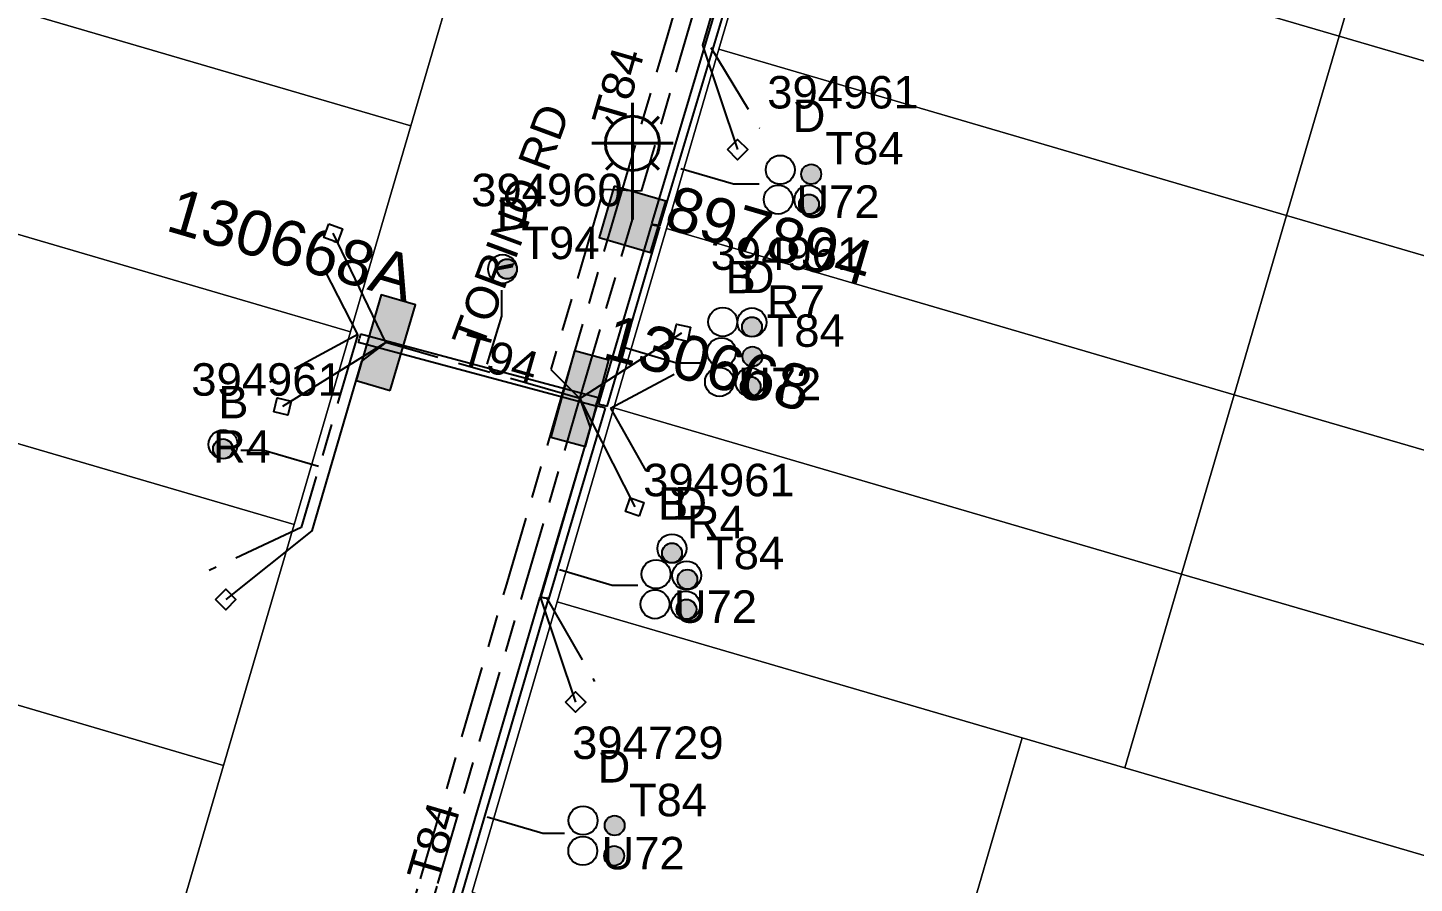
# Model space of a CAD drawing. Header units: metres. Extents: x 302050 to 303650, y 6239465 to 6240758.
# Drawn here: x 302269.6 to 302346.4, y 6240098.1 to 6240145.5 of the extents above; entities that cross this region are included whole.
import ezdxf
from ezdxf.enums import TextEntityAlignment as Align

# ---------------------------------------------------------------- set-up
doc = ezdxf.new("R2010")
doc.units = ezdxf.units.M
doc.linetypes.add('Cable Exist UG', pattern=[8.2, 4, -1.2, 1.8, -1.2])
doc.layers.get('0').update_dxf_attribs({"color": 6})
doc.layers.add('Cadastre Land Parcels_SP_EXT', color=9, linetype='Continuous', lineweight=5)
doc.layers.add('Cadastre Roads_SP_EXT', color=9, linetype='Continuous', lineweight=5)
for name, color, linetype in [('Duct_SP_EXT', 7, 'Continuous'), ('Equip_SP_SL_EXT', 7, 'Continuous'), ('Mains_HV_EXT', 7, 'Continuous'), ('Mains_LV_EXT', 7, 'Continuous'), ('Mains_LV_SL_EXT', 7, 'Continuous'), ('Notes', 7, 'Continuous'), ('Services_SP_EXT', 7, 'Continuous'), ('SupportsUG_SP_LV_EXT', 7, 'Continuous'), ('SupportsUG_SP_LV_SL_EXT', 7, 'Continuous'), ('Trench_SP_EXT', 7, 'Continuous')]:
    doc.layers.add(name, color=color, linetype=linetype)
doc.styles.add('COLUMN_LABEL', font='arial.ttf')
doc.styles.add('iecARIAL', font='arial.ttf', dxfattribs={"height": 2})
doc.styles.add('POLE_LABEL', font='arial.ttf')
doc.styles.get("Standard").update_dxf_attribs({"font": 'arial.ttf'})

# ---------------------------------------------------------------- blocks, each defined once
blk = doc.blocks.new('COLUMN_EXT')
blk.add_hatch(color=256).paths.add_polyline_path([(-1.485, 1.485), (-1.485, -1.485), (1.485, -1.485), (1.485, 1.485)])
blk.add_lwpolyline([(-1.485, -1.485), (1.485, -1.485), (1.485, 1.485), (-1.485, 1.485)], close=True)
for tag, height, style, flags, p in [('ASSET_NUM', 2.5, 'COLUMN_LABEL', 8, (2, 2)), ('STRUCTURE_PLANT_NUMBER', 0.2, 'POLE_LABEL', 9, (1.813, 0.031)), ('STREET_CODE', 0.2, 'COLUMN_LABEL', 9, (1.813, -0.2))]:
    blk.add_attdef(tag, text='', height=height, dxfattribs=dict(style=style, flags=flags)).set_placement(p, align=Align.MIDDLE_LEFT)
at = {"flags": 9}
for tag, p in [('OWNED_BY', (1.813, -0.6)), ('STATE', (1.813, -0.8)), ('COLUMN_TYPE', (1.813, -0.4)), ('STREETNAME', (1.813, -1.6)), ('USAGE', (1.813, -1)), ('LEGEND', (1.813, -1.2)), ('LOCATION', (1.813, -1.4)), ('SUBURB', (1.813, -1.8)), ('NOTES', (1.813, -2))]:
    blk.add_attdef(tag, text='', height=0.2, dxfattribs=at).set_placement(p, align=Align.MIDDLE_LEFT)
at = {"flags": 1}
blk.add_attdef('Z', (1.813, -2.351), '', height=0.2, dxfattribs=at)
blk = doc.blocks.new('PILLAR_EXT')
blk.add_hatch(color=256).paths.add_polyline_path([(-2.475, 0.99), (-2.475, -0.99), (2.475, -0.99), (2.475, 0.99)])
blk.add_lwpolyline([(-2.475, -0.99), (2.475, -0.99), (2.475, 0.99), (-2.475, 0.99)], close=True)
at = {"style": 'iecARIAL', "flags": 8}
blk.add_attdef('ASSET_NUM', (1.5, 3.5), '', height=2.5, dxfattribs=at)
for tag, p, flags in [('OWNED_BY', (0, -0.2), 9), ('STATE', (0, -0.4), 9), ('SUPPORT_TYPE', (0, -0.6), 9), ('USAGE', (0, -0.8), 9), ('LEGEND', (0, -1), 9), ('LOCATION', (0, -1.2), 9), ('NOTES', (0, -1.4), 9), ('PARENT', (0, -1.6), 9), ('STREETNAME', (0, -1.8), 9), ('SUBURB', (0, -2), 1)]:
    blk.add_attdef(tag, p, '', height=0.2, dxfattribs=dict(flags=flags))
blk = doc.blocks.new('DUCT_EXT')
blk.add_circle((0, 0.8), 0.8)
at = {"flags": 1}
blk.add_attdef('Z', (0, 0), '', height=0.2, dxfattribs=at)
at = {"flags": 9}
for tag, p in [('DUCT_CODE', (0, 0)), ('XSECT_TYPE', (0, -0.2)), ('STATE', (0, -0.6)), ('FB_REFERENCE', (0, -0.4)), ('NOTES', (0, -0.8))]:
    blk.add_attdef(tag, text='', height=0.2, dxfattribs=at).set_placement(p, align=Align.MIDDLE_LEFT)
blk = doc.blocks.new('SL_LANTERN_EXT')
at = {"lineweight": 40}
for p, q in [((0, 1.968), (0, 6.468)), ((-1.459, 5.676), (-1.061, 5.278)), ((1.458, 5.676), (1.06, 5.278)), ((-2.25, 4.218), (2.25, 4.218)), ((-1.459, 2.759), (-1.061, 3.157)), ((1.458, 2.759), (1.06, 3.157)), ((0, 0), (0, 2.721))]:
    blk.add_line(p, q, dxfattribs=at)
blk.add_circle((0, 4.218), 1.5, dxfattribs=at)
at = {"style": 'iecARIAL', "flags": 9}
blk.add_attdef('ASSET_NUM', (1.5, 1.5), '', height=2.5, dxfattribs=at)
for tag, p, height, flags in [('CONSTRUCTED_VOLTAGE', (0.981, -0.653), 0.2, 9), ('CONTROL_TYPE', (0.981, -0.853), 0.2, 9), ('LNUMBER', (2.181, -3.253), 2.5, 8), ('OPERATING_VOLTAGE', (0.981, -1.653), 0.2, 9), ('LANTERN_PURPOSE', (0.981, -1.053), 0.2, 9), ('LANTERN_TYPE', (0.981, -1.253), 0.2, 9), ('NO_PHASES', (0.981, -1.453), 0.2, 9), ('ORIENTATION', (0.981, -1.853), 0.2, 9), ('OWNED_BY', (0.981, -2.053), 0.2, 9), ('STATE', (0.981, -2.253), 0.2, 9), ('USAGE', (0.981, -2.453), 0.2, 9), ('CEXIST', (0.981, -2.653), 0.2, 9), ('CNEW', (0.981, -2.853), 0.2, 9), ('CNUMBER', (0.981, -3.053), 0.2, 9), ('CREMOVE', (0.981, -3.253), 0.2, 9), ('CREPLACE', (0.981, -3.453), 0.2, 9), ('LKINGHEIGHT', (0.981, -3.653), 0.2, 9), ('LBRACKET', (0.981, -3.853), 0.2, 9), ('LBRACKETVOCAB', (0.981, -4.053), 0.2, 9), ('LCATEGORY', (0.981, -4.253), 0.2, 9), ('LCHARGE1', (0.981, -4.453), 0.2, 9), ('LCHARGE1PERCENT', (0.981, -4.653), 0.2, 9), ('LCHARGE2', (0.981, -4.853), 0.2, 9), ('LCHARGE2PERCENT', (0.981, -5.053), 0.2, 9), ('LCHARGE3', (0.981, -5.253), 0.2, 9), ('LCHARGE3PERCENT', (0.981, -5.453), 0.2, 9), ('LEXIST', (0.981, -5.653), 0.2, 9), ('LLAMP', (0.981, -5.853), 0.2, 9), ('LLAMPVOCAB', (0.981, -6.053), 0.2, 9), ('LMAST', (0.981, -6.253), 0.2, 9), ('LMASTVOCAB', (0.981, -6.453), 0.2, 9), ('LNEW', (0.981, -6.653), 0.2, 9), ('LANTNUMBER', (0.981, -6.853), 0.2, 9), ('LOUTREACH', (0.981, -7.253), 0.2, 9), ('LOUTREACHVOCAB', (0.981, -7.453), 0.2, 9), ('LRATECODE', (0.981, -7.653), 0.2, 9), ('LREMOVE', (0.981, -7.853), 0.2, 9), ('LREPLACE', (0.981, -8.053), 0.2, 9), ('LTYPE', (0.981, -8.253), 0.2, 9), ('LTYPEVOCAB', (0.981, -8.453), 0.2, 9), ('LEGEND', (0.981, -8.653), 0.2, 9), ('STREETNAME', (0.981, -9.253), 0.2, 9), ('LOCATION', (0.981, -8.853), 0.2, 9), ('NOTES', (0.981, -9.053), 0.2, 9), ('SUBURB', (0.981, -9.453), 0.2, 1)]:
    blk.add_attdef(tag, p, '', height=height, dxfattribs=dict(flags=flags))
blk = doc.blocks.new('CCP_EXT')
at = {"flags": 9}
for tag, p in [('USAGE', (0, -1.2)), ('LEGEND', (0, -1.4)), ('LIFE_SUPPORT', (0, -1.6)), ('STATE', (0, -1.8)), ('NOTES', (0, -2))]:
    blk.add_attdef(tag, text='', height=0.2, dxfattribs=at).set_placement(p, align=Align.MIDDLE_LEFT)
blk.add_wipeout([(0, 0.566), (0.566, 0), (0, -0.566), (-0.566, 0)])
blk.add_lwpolyline([(-0.566, 0), (0, 0.566), (0.566, 0), (0, -0.566), (-0.566, 0)])
at = {"flags": 1}
blk.add_attdef('Z', (0, 0), '', height=0.2, dxfattribs=at)
at = {"flags": 9}
for tag, p in [('CCP_TYPE', (0, 0)), ('OPERATING_VOLTAGE', (0, -0.6)), ('ORIENTATION', (0, -0.8)), ('CONSTRUCTED_VOLTAGE', (0, -0.2)), ('NO_PHASES', (0, -0.4)), ('OWNED_BY', (0, -1))]:
    blk.add_attdef(tag, text='', height=0.2, dxfattribs=at).set_placement(p, align=Align.MIDDLE_LEFT)
blk = doc.blocks.new('CABLE_LARGE_EXT')
h = blk.add_hatch(color=256)
edge = h.paths.add_edge_path()
edge.add_arc((0, 0.55), 0.55, 0, 360)
blk.add_circle((0, 0.55), 0.55)
at = {"flags": 1}
blk.add_attdef('Z', (0, 0), '', height=0.2, dxfattribs=at)
at = {"flags": 9}
for tag, p in [('COND_CODE', (0, 0)), ('XSECT_SIZE', (0, -0.6)), ('STATE', (0, -0.4)), ('FB_REFERENCE', (0, -0.2)), ('NOTES', (0, -0.8))]:
    blk.add_attdef(tag, text='', height=0.2, dxfattribs=at).set_placement(p, align=Align.MIDDLE_LEFT)

msp = doc.modelspace()

# ---------------------------------------------------------------- linework, layer by layer
at = {"layer": 'Cadastre Land Parcels_SP_EXT', "linetype": 'Continuous'}
for points in [[(302345.124, 6240154.943), (302313.671, 6240164.15), (302310.764, 6240154.216), (302342.217, 6240145.01), (302345.124, 6240154.943)], [(302294.13, 6240151.473), (302262.61, 6240160.7), (302260.667, 6240154.06), (302259.267, 6240149.279), (302290.787, 6240140.051), (302294.13, 6240151.473)], [(302375.888, 6240145.949), (302345.124, 6240154.943), (302342.217, 6240145.01), (302373, 6240136.017), (302375.888, 6240145.949)], [(302342.217, 6240145.01), (302310.764, 6240154.216), (302307.857, 6240144.282), (302339.309, 6240135.075), (302342.217, 6240145.01)], [(302290.787, 6240140.051), (302259.267, 6240149.279), (302256.733, 6240140.618), (302255.925, 6240137.857), (302287.444, 6240128.63), (302290.787, 6240140.051)], [(302373, 6240136.017), (302342.217, 6240145.01), (302339.309, 6240135.075), (302370.114, 6240126.084), (302373, 6240136.017)], [(302339.309, 6240135.075), (302307.857, 6240144.282), (302304.95, 6240134.348), (302336.402, 6240125.142), (302339.309, 6240135.075)], [(302287.444, 6240128.63), (302255.925, 6240137.857), (302252.797, 6240127.17), (302253.137, 6240127.07), (302284.315, 6240117.943), (302287.444, 6240128.63)], [(302336.402, 6240125.142), (302304.95, 6240134.348), (302302.043, 6240124.413), (302333.495, 6240115.208), (302336.402, 6240125.142)], [(302370.114, 6240126.084), (302339.309, 6240135.075), (302336.402, 6240125.142), (302367.227, 6240116.151), (302370.114, 6240126.084)], [(302284.315, 6240117.943), (302253.137, 6240127.07), (302249.232, 6240113.728), (302263.725, 6240109.485), (302280.411, 6240104.601), (302284.315, 6240117.943)], [(302367.227, 6240116.151), (302336.402, 6240125.142), (302333.495, 6240115.208), (302364.34, 6240106.219), (302367.227, 6240116.151)], [(302333.495, 6240115.208), (302302.043, 6240124.413), (302298.9, 6240113.674), (302324.667, 6240106.133), (302330.352, 6240104.468), (302333.495, 6240115.208)], [(302364.34, 6240106.219), (302333.495, 6240115.208), (302330.352, 6240104.468), (302361.191, 6240095.442), (302364.34, 6240106.219)], [(302321.336, 6240094.753), (302324.667, 6240106.133), (302298.9, 6240113.674), (302294.191, 6240097.582), (302319.957, 6240090.041), (302321.336, 6240094.753)], [(302273.703, 6240081.681), (302280.411, 6240104.601), (302263.725, 6240109.485), (302255.331, 6240080.807), (302266.259, 6240077.609), (302273.703, 6240081.681)], [(302361.191, 6240095.442), (302330.352, 6240104.468), (302324.667, 6240106.133), (302321.336, 6240094.753), (302357.749, 6240084.095), (302361.191, 6240095.442)]]:
    msp.add_lwpolyline(points, close=True, dxfattribs=at)
at = {"layer": 'Duct_SP_EXT'}
for p, q in [((302304.113, 6240134.581), (302301.19, 6240124.631)), ((302304.573, 6240134.445), (302301.65, 6240124.495)), ((302304.113, 6240134.619), (302304.343, 6240134.55)), ((302304.113, 6240134.581), (302304.343, 6240134.513)), ((302304.573, 6240134.481), (302304.343, 6240134.55)), ((302304.573, 6240134.445), (302304.343, 6240134.513)), ((302287.878, 6240128.03), (302287.94, 6240128.262)), ((302288.002, 6240128.494), (302287.94, 6240128.262)), ((302301.163, 6240124.964), (302288.002, 6240128.494)), ((302301.038, 6240124.5), (302287.878, 6240128.03)), ((302301.1, 6240124.537), (302297.95, 6240113.953)), ((302301.56, 6240124.4), (302298.41, 6240113.816)), ((302301.038, 6240124.5), (302301.101, 6240124.732)), ((302301.1, 6240124.537), (302301.33, 6240124.468)), ((302301.163, 6240124.964), (302301.101, 6240124.732)), ((302301.19, 6240124.631), (302301.42, 6240124.563)), ((302301.56, 6240124.4), (302301.33, 6240124.468)), ((302301.65, 6240124.495), (302301.42, 6240124.563)), ((302288.522, 6240081.776), (302297.95, 6240113.952)), ((302288.982, 6240081.641), (302298.41, 6240113.817)), ((302297.95, 6240113.953), (302298.18, 6240113.885)), ((302297.95, 6240113.952), (302298.18, 6240113.885)), ((302298.41, 6240113.816), (302298.18, 6240113.885)), ((302298.41, 6240113.817), (302298.18, 6240113.885))]:
    msp.add_line(p, q, dxfattribs=at)
for points in [[(302310.085, 6240136.806), (302308.659, 6240136.806), (302305.743, 6240137.669)], [(302295.802, 6240130.93), (302295.802, 6240129.504), (302295.005, 6240126.837)], [(302306.937, 6240126.896), (302305.512, 6240126.896), (302302.596, 6240127.758)], [(302281.362, 6240122.074), (302282.639, 6240122.074), (302285.661, 6240121.192)], [(302303.364, 6240114.576), (302301.939, 6240114.576), (302299.023, 6240115.439)], [(302299.294, 6240100.832), (302298.094, 6240100.832), (302295.019, 6240101.733)]]:
    msp.add_lwpolyline(points, dxfattribs=at)
at = {"layer": 'Mains_LV_EXT', "linetype": 'Cable Exist UG'}
msp.add_lwpolyline([(302300.155, 6240124.926), (302289.394, 6240128.029)], dxfattribs=at)
at = {"layer": 'Mains_LV_SL_EXT', "linetype": 'Cable Exist UG'}
msp.add_lwpolyline([(302300.155, 6240124.926), (302303.067, 6240134.858)], dxfattribs=at)
at = {"layer": 'Trench_SP_EXT', "linetype": 'Cable Exist UG'}
for points in [[(302307.404, 6240144.389), (302310.098, 6240139.922)], [(302287.853, 6240128.488), (302282.968, 6240125.83)], [(302301.844, 6240124.402), (302306.106, 6240126.666)], [(302298.287, 6240113.926), (302300.965, 6240109.242)]]:
    msp.add_lwpolyline(points, dxfattribs=at)

# ---------------------------------------------------------------- block references
at = {"layer": 'Duct_SP_EXT'}
for name, p in [('DUCT_EXT', (302311.255, 6240136.806)), ('CABLE_LARGE_EXT', (302312.971, 6240136.813)), ('DUCT_EXT', (302311.143, 6240135.157)), ('DUCT_EXT', (302312.841, 6240135.146)), ('CABLE_LARGE_EXT', (302312.847, 6240135.144)), ('DUCT_EXT', (302308.067, 6240128.376)), ('DUCT_EXT', (302309.686, 6240128.349)), ('CABLE_LARGE_EXT', (302309.687, 6240128.349)), ('DUCT_EXT', (302307.999, 6240126.701)), ('CABLE_LARGE_EXT', (302309.714, 6240126.708)), ('DUCT_EXT', (302307.887, 6240125.053)), ('DUCT_EXT', (302309.585, 6240125.041)), ('CABLE_LARGE_EXT', (302309.618, 6240125.037)), ('DUCT_EXT', (302280.381, 6240121.59)), ('CABLE_LARGE_EXT', (302280.381, 6240121.59)), ('DUCT_EXT', (302305.255, 6240115.819)), ('CABLE_LARGE_EXT', (302305.255, 6240115.819)), ('DUCT_EXT', (302304.373, 6240114.397)), ('DUCT_EXT', (302306.071, 6240114.325)), ('CABLE_LARGE_EXT', (302306.11, 6240114.359)), ('DUCT_EXT', (302304.314, 6240112.733)), ('DUCT_EXT', (302306.015, 6240112.663)), ('CABLE_LARGE_EXT', (302306.056, 6240112.702)), ('DUCT_EXT', (302300.328, 6240100.749)), ('CABLE_LARGE_EXT', (302302.078, 6240100.72)), ('DUCT_EXT', (302300.313, 6240099.068)), ('CABLE_LARGE_EXT', (302302.049, 6240099.041))]:
    msp.add_blockref(name, p, dxfattribs=at)
at = {"layer": 'Duct_SP_EXT', "rotation": 90.0000000000002}
for name in ['DUCT_EXT', 'CABLE_LARGE_EXT']:
    msp.add_blockref(name, (302296.665, 6240132.109), dxfattribs=at)
at = {"layer": 'Equip_SP_SL_EXT'}
msp.add_blockref('SL_LANTERN_EXT', (302303.067, 6240134.858), dxfattribs=at)
at = {"layer": 'SupportsUG_SP_LV_EXT'}
ref = msp.add_blockref('PILLAR_EXT', (302289.394, 6240128.029), dxfattribs=dict(at, rotation=73.66120988514761))
ref.add_attrib('ASSET_NUM', '130668A', dxfattribs={"layer": '0', "height": 2.5, "rotation": 343.66121, "style": 'iecARIAL'}).set_placement((302290.894, 6240131.529), align=Align.MIDDLE_RIGHT)
ref = msp.add_blockref('PILLAR_EXT', (302300.155, 6240124.926), dxfattribs=dict(at, rotation=254.8371313995886))
ref.add_attrib('ASSET_NUM', '130668', dxfattribs={"layer": '0', "height": 2.5, "rotation": 344.83713, "style": 'iecARIAL'}).set_placement((302301.655, 6240128.426), align=Align.MIDDLE_LEFT)
at = {"layer": 'SupportsUG_SP_LV_SL_EXT'}
ref = msp.add_blockref('COLUMN_EXT', (302303.067, 6240134.858), dxfattribs=dict(at, rotation=253.6612113794149))
ref.add_attrib('ASSET_NUM', '897894', dxfattribs={"layer": '0', "height": 2.5, "rotation": 343.66121, "style": 'COLUMN_LABEL'}).set_placement((302305.067, 6240135.608), align=Align.MIDDLE_LEFT)

# ---------------------------------------------------------------- texts
at = {"layer": 'Duct_SP_EXT'}
for s, p in [('394961', (302310.535, 6240141.004)), ('D', (302311.942, 6240139.701)), ('T84', (302313.755, 6240137.902)), ('394960', (302294.133, 6240135.589)), ('U72', (302312.147, 6240134.944)), ('D', (302295.54, 6240134.286)), ('T94', (302296.909, 6240132.657)), ('394961', (302307.402, 6240132.061)), ('B', (302308.22, 6240130.758)), ('D', (302309.124, 6240130.771)), ('R7', (302310.511, 6240129.396)), ('T84', (302310.498, 6240127.797)), ('394961', (302278.623, 6240125.088)), ('U72', (302308.918, 6240124.837)), ('B', (302280.113, 6240123.835)), ('R4', (302279.814, 6240121.377)), ('394961', (302303.662, 6240119.517)), ('B', (302304.48, 6240118.214)), ('D', (302305.383, 6240118.227)), ('R4', (302306.076, 6240117.187)), ('T84', (302307.142, 6240115.472)), ('U72', (302305.356, 6240112.502)), ('394729', (302299.725, 6240104.956)), ('D', (302301.133, 6240103.653)), ('T84', (302302.865, 6240101.782)), ('U72', (302301.349, 6240098.841))]:
    msp.add_text(s, height=1.8, dxfattribs=at).set_placement(p)
at = {"layer": 'Mains_LV_EXT'}
for s, rotation, p in [('T84', 73.74739, (302302.521, 6240139.873)), ('T94', 343.91699, (302293.363, 6240126.885)), ('T84', 73.66813, (302292.277, 6240098.054))]:
    msp.add_text(s, height=1.8, rotation=rotation, dxfattribs=at).set_placement(p)
at = {"layer": 'Notes'}
msp.add_text('TORINO RD', height=1.8, rotation=69.62356, dxfattribs=at).set_placement((302294.718, 6240127.578))

# ---------------------------------------------------------------- next in the draw order: block references
at = {"layer": 'Services_SP_EXT'}
for p in [(302308.89, 6240138.726), (302280.531, 6240113.793), (302299.915, 6240108.11)]:
    msp.add_blockref('CCP_EXT', p, dxfattribs=at)
for p, rotation in [((302286.482, 6240134.093), 295.661209835587), ((302305.806, 6240128.575), 212.8371313062508), ((302283.669, 6240124.497), 31.6612098277544), ((302303.191, 6240118.923), 116.8371313283043)]:
    msp.add_blockref('CCP_EXT', p, dxfattribs=dict(at, rotation=rotation))

# ---------------------------------------------------------------- next in the draw order: linework, layer by layer
at = {"layer": 'Cadastre Roads_SP_EXT', "linetype": 'Continuous'}
msp.add_lwpolyline([(302294.191, 6240097.583), (302298.9, 6240113.674), (302302.043, 6240124.414), (302304.95, 6240134.348), (302307.857, 6240144.282), (302310.764, 6240154.216), (302313.671, 6240164.15), (302321.066, 6240189.414), (302328.401, 6240193.148), (302302.773, 6240202.334), (302306.737, 6240194.549), (302300.819, 6240174.331), (302297.473, 6240162.896), (302294.13, 6240151.473), (302290.787, 6240140.051), (302287.444, 6240128.63), (302284.315, 6240117.943), (302280.411, 6240104.601), (302273.703, 6240081.681)], dxfattribs=at)
at = {"layer": 'Duct_SP_EXT'}
for p, q in [((302310.02, 6240154.371), (302304.113, 6240134.619)), ((302310.479, 6240154.234), (302304.573, 6240134.481))]:
    msp.add_line(p, q, dxfattribs=at)
at = {"layer": 'Mains_HV_EXT', "linetype": 'Cable Exist UG'}
msp.add_lwpolyline([(302182.895, 6240059.697), (302184.069, 6240063.782), (302188.362, 6240078.54), (302201.037, 6240075.482), (302201.176, 6240075.845), (302201.176, 6240075.845), (302211.437, 6240081.162), (302227.01, 6240076.569), (302245.046, 6240071.075), (302263.169, 6240065.69), (302280.196, 6240060.677), (302282.293, 6240067.435), (302291.314, 6240098.32), (302296.044, 6240114.456), (302299.196, 6240125.208), (302302.107, 6240135.14), (302305.019, 6240145.072), (302307.931, 6240155.004), (302310.842, 6240164.936), (302310.999, 6240165.451), (302315.358, 6240164.248), (302316.524, 6240165.912)], dxfattribs=at)
at = {"layer": 'Mains_LV_EXT', "linetype": 'Cable Exist UG'}
for points in [[(302308.89, 6240154.722), (302303.556, 6240136.424), (302301.469, 6240136.516), (302301.469, 6240136.516), (302301.148, 6240135.421), (302298.545, 6240126.542), (302300.155, 6240124.926)], [(302283.228, 6240067.185), (302279.815, 6240069.747), (302279.815, 6240069.747), (302283.967, 6240083.909), (302287.964, 6240083.324), (302287.964, 6240083.324), (302292.278, 6240098.054), (302297.003, 6240114.175), (302300.155, 6240124.926)]]:
    msp.add_lwpolyline(points, dxfattribs=at)
at = {"layer": 'Services_SP_EXT'}
for points in [[(302308.89, 6240154.722), (302309.479, 6240153.177), (302309.479, 6240153.177), (302306.938, 6240144.509), (302308.89, 6240138.726)], [(302289.394, 6240128.029), (302286.482, 6240134.093)], [(302300.155, 6240124.926), (302305.806, 6240128.575)], [(302289.394, 6240128.029), (302288.049, 6240126.996), (302288.049, 6240126.996), (302285.296, 6240117.606), (302280.531, 6240113.793)], [(302289.394, 6240128.029), (302283.669, 6240124.497)], [(302300.155, 6240124.926), (302300.727, 6240123.322), (302300.727, 6240123.322), (302297.963, 6240113.893), (302299.915, 6240108.111)], [(302300.155, 6240124.926), (302303.191, 6240118.923)]]:
    msp.add_lwpolyline(points, dxfattribs=at)
at = {"layer": 'Trench_SP_EXT', "linetype": 'Cable Exist UG'}
for points in [[(302287.853, 6240128.488), (302285.342, 6240133.336)], [(302287.853, 6240128.488), (302284.715, 6240117.784), (302279.616, 6240115.399)], [(302301.844, 6240124.402), (302304.311, 6240120.037)]]:
    msp.add_lwpolyline(points, dxfattribs=at)

doc.saveas('drawing.dxf')
